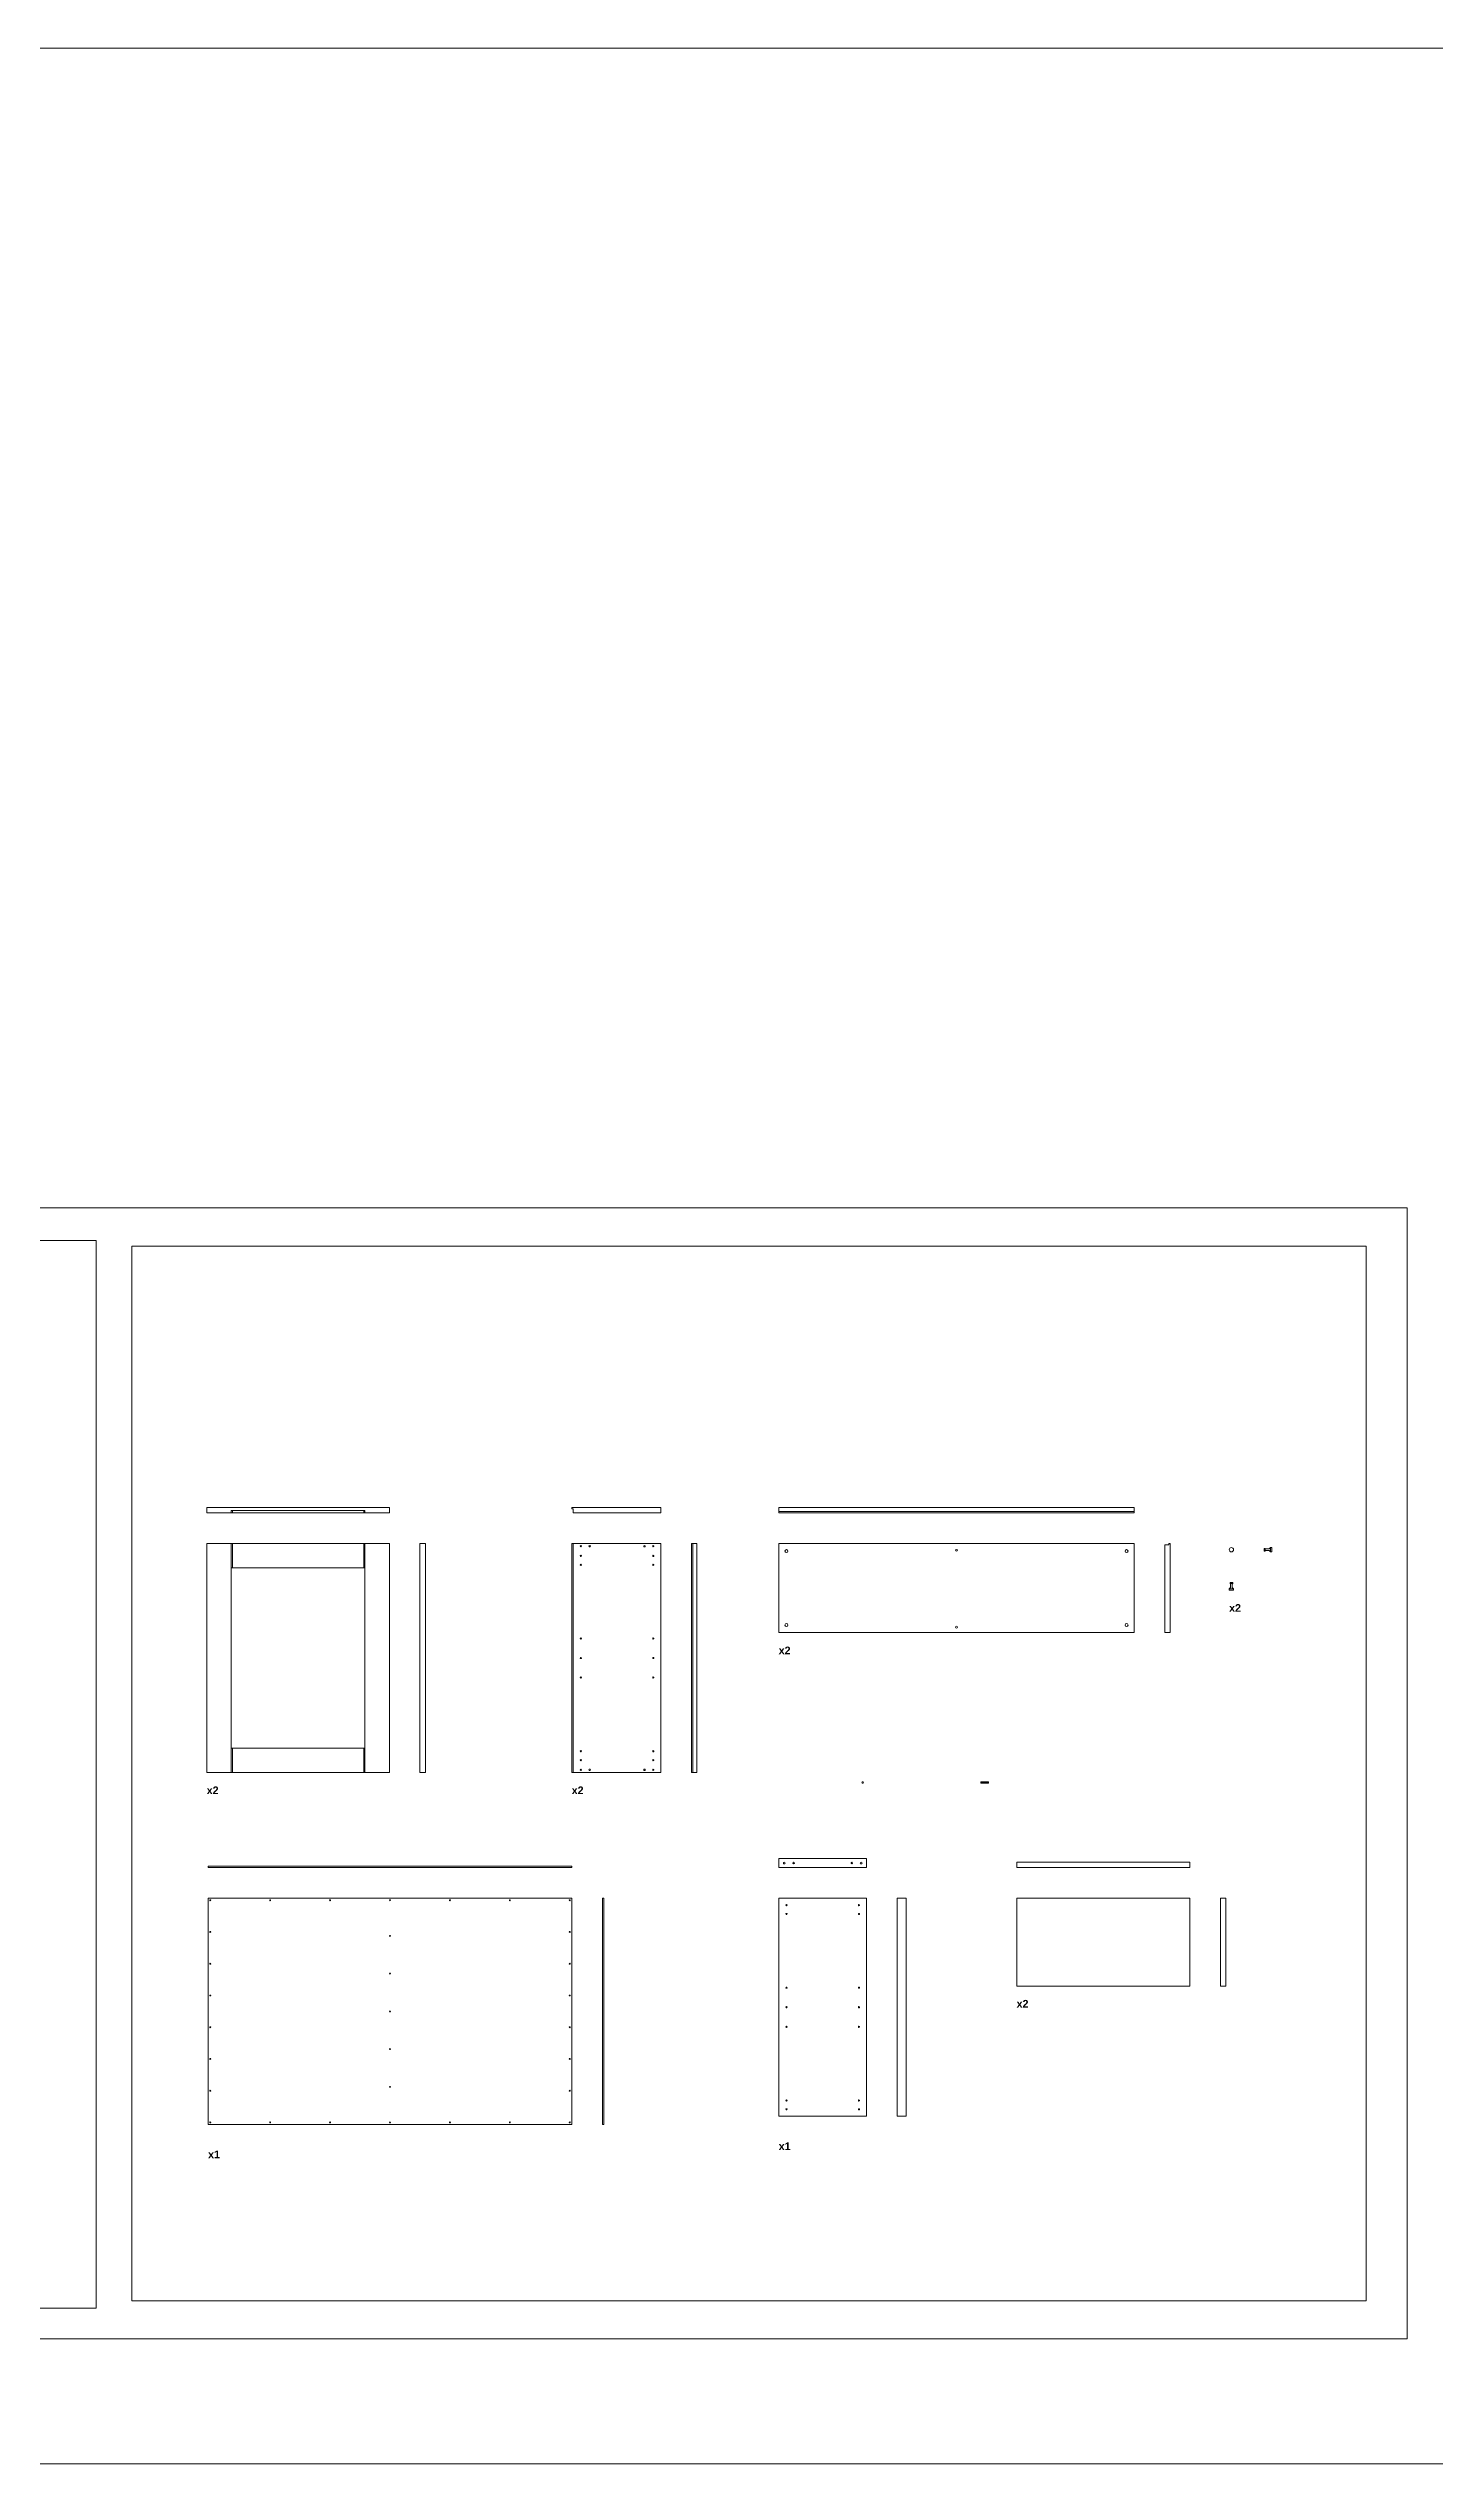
# Model space of a CAD drawing. Header units: centimetres. Extents: x -9.9 to 12.1, y -14.8 to 2.1.
# Drawn here: x 0.37 to 4.91, y -5.85 to 2.06 of the extents above; entities that cross this region are included whole.
import ezdxf

# ---------------------------------------------------------------- set-up
doc = ezdxf.new("R2010")
doc.units = ezdxf.units.CM
doc.header["$MEASUREMENT"] = 0
for name, color, linetype, lineweight in [('0_Num_Penna__5', 5, 'Continuous', 18), ('0_Num_Penna__7', 7, 'Continuous', 18), ('A-FURN_Num_Penna__251_Num_Penna__251_Num_Penna__2_Num_Penna__251_Num_Penna__251_Num_Penna__251_Num_Penna__251_Num_Penna__251_Num_Penna__251_Num_Penna__251_Num_Penna__251_Num_Penna__3_Num_Penna__3_Num_Penna__3_Num_Penna__3', 3, 'Continuous', 18), ('A-FURN_Num_Penna__252_Num_Penna__252_Num_Penna__3_Num_Penna__252_Num_Penna__252_Num_Penna__252_Num_Penna__252_Num_Penna__252_Num_Penna__252_Num_Penna__252_Num_Penna__252_Num_Penna__252_Num_Penna__252_Num_Penna__252_Num_Penna__240', 240, 'Continuous', 18), ('A-FURN_Num_Penna__252_Num_Penna__252_Num_Penna__3_Num_Penna__252_Num_Penna__252_Num_Penna__252_Num_Penna__252_Num_Penna__252_Num_Penna__252_Num_Penna__252_Num_Penna__252_Num_Penna__252_Num_Penna__252_Num_Penna__252_Num_Penna__5', 5, 'Continuous', 18), ('A-FURN_Num_Penna__252_Num_Penna__252_Num_Penna__3_Num_Penna__252_Num_Penna__252_Num_Penna__252_Num_Penna__252_Num_Penna__252_Num_Penna__252_Num_Penna__252_Num_Penna__252_Num_Penna__252_Num_Penna__3_Num_Penna__3_Num_Penna__3', 3, 'Continuous', 18), ('A-FURN_Num_Penna__252_Num_Penna__252_Num_Penna__3_Num_Penna__252_Num_Penna__252_Num_Penna__252_Num_Penna__252_Num_Penna__252_Num_Penna__252_Num_Penna__252_Num_Penna__252_Num_Penna__252_Num_Penna__6_Num_Penna__6_Num_Penna__6', 6, 'Continuous', 18), ('A-FURN_Num_Penna__252_Num_Penna__252_Num_Penna__3_Num_Penna__252_Num_Penna__252_Num_Penna__252_Num_Penna__252_Num_Penna__252_Num_Penna__252_Num_Penna__252_Num_Penna__6_Num_Penna__6_Num_Penna__6_Num_Penna__6_Num_Penna__6', 6, 'Continuous', 18), ('A-FURN_Num_Penna__252_Num_Penna__252_Num_Penna__3_Num_Penna__252_Num_Penna__252_Num_Penna__252_Num_Penna__252_Num_Penna__252_Num_Penna__252_Num_Penna__252_Num_Penna__82_Num_Penna__82_Num_Penna__82_Num_Penna__82_Num_Penna__82', 82, 'Continuous', 18), ('A-FURN_Num_Penna__252_Num_Penna__252_Num_Penna__3_Num_Penna__252_Num_Penna__252_Num_Penna__252_Num_Penna__252_Num_Penna__252_Num_Penna__252_Num_Penna__5_Num_Penna__5_Num_Penna__5_Num_Penna__5_Num_Penna__5_Num_Penna__5', 5, 'Continuous', 18), ('A-SECT-PATT_Num_Penna__6_Num_Penna__6_Num_Penna__6_Num_Penna__6_Num_Penna__6_Num_Penna__6_Num_Penna__6_Num_Penna__6_Num_Penna__6_Num_Penna__5_Num_Penna__5_Num_Penna__5_Num_Penna__5_Num_Penna__5', 5, 'Continuous', 18), ('A-SECT-PATT_Num_Penna__6_Num_Penna__6_Num_Penna__6_Num_Penna__6_Num_Penna__6_Num_Penna__6_Num_Penna__6_Num_Penna__6_Num_Penna__6_Num_Penna__6_Num_Penna__6_Num_Penna__6_Num_Penna__6_Num_Penna__6', 6, 'Continuous', 18), ('filatura_Num_Penna__8', 8, 'Continuous', 18), ('PDF10_Solid Fills_Num_Penna__5_Num_Penna__5_Num_Penna__5_Num_Penna__5_Num_Penna__5_Num_Penna__5_Num_Penna__5_Num_Penna__5', 5, 'Continuous', 18), ('PDF16_Geometry_Num_Penna__5_Num_Penna__5_Num_Penna__5_Num_Penna__5_Num_Penna__5_Num_Penna__5_Num_Penna__5_Num_Penna__5_Num_Penna__5_Num_Penna__5_Num_Penna__5_Num_Penna__5_Num_Penna__5_Num_Penna__5', 5, 'Continuous', 18), ('PDF16_Geometry_Num_Penna__6_Num_Penna__6_Num_Penna__6_Num_Penna__3_Num_Penna__3_Num_Penna__3_Num_Penna__3_Num_Penna__3_Num_Penna__9_Num_Penna__9_Num_Penna__9_Num_Penna__6_Num_Penna__6_Num_Penna__6', 6, 'Continuous', 18), ('PDF16_Geometry_Num_Penna__6_Num_Penna__6_Num_Penna__6_Num_Penna__6_Num_Penna__6_Num_Penna__6_Num_Penna__6_Num_Penna__6_Num_Penna__6_Num_Penna__6_Num_Penna__6_Num_Penna__6_Num_Penna__6_Num_Penna__6', 6, 'Continuous', 18), ('PDF22_Geometry_Num_Penna__1_Num_Penna__255_Num_Penna__5_Num_Penna__5_Num_Penna__5', 5, 'Continuous', 18), ('PDF22_Geometry_Num_Penna__1_Num_Penna__255_Num_Penna__6_Num_Penna__6_Num_Penna__6', 6, 'Continuous', 18), ('PDF22_Geometry_Num_Penna__7_Num_Penna__7_Num_Penna__6_Num_Penna__6_Num_Penna__6', 6, 'Continuous', 18), ('PDF_Geometry_Num_Penna__7_Num_Penna__7_Num_Penna__3_Num_Penna__3_Num_Penna__3_Num_Penna__3_Num_Penna__3_Num_Penna__3_Num_Penna__6_Num_Penna__6_Num_Penna__6_Num_Penna__6_Num_Penna__6_Num_Penna__6', 6, 'Continuous', 18), ('PDF_Geometry_Num_Penna__7_Num_Penna__7_Num_Penna__3_Num_Penna__6_Num_Penna__6_Num_Penna__6_Num_Penna__6_Num_Penna__6_Num_Penna__6_Num_Penna__6_Num_Penna__6_Num_Penna__6_Num_Penna__6_Num_Penna__6', 6, 'Continuous', 18)]:
    doc.layers.add(name, color=color, linetype=linetype, lineweight=lineweight)
doc.styles.add('GENERATED_STYLE_2', font='Arial Bold.ttf')

msp = doc.modelspace()

# ---------------------------------------------------------------- linework, layer by layer
at = {"layer": '0_Num_Penna__5', "color": 5, "linetype": 'Continuous', "lineweight": 18}
for centre in [(3.0379, -3.6204), (2.8119, -3.8841), (3.0024, -3.8841)]:
    msp.add_circle(centre, 0.0025, dxfattribs=at)
at = {"layer": '0_Num_Penna__7', "color": 7, "linetype": 'Continuous', "lineweight": 18}
for p, q in [((3.425, -3.6189), (3.426, -3.6179)), ((3.425, -3.6189), (3.425, -3.6219)), ((3.426, -3.6229), (3.425, -3.6219)), ((3.435, -3.6179), (3.426, -3.6179)), ((3.426, -3.6229), (3.449, -3.6229)), ((3.435, -3.6179), (3.449, -3.6179)), ((3.449, -3.6179), (3.45, -3.6189)), ((3.449, -3.6229), (3.45, -3.6219)), ((3.45, -3.6219), (3.45, -3.6189))]:
    msp.add_line(p, q, dxfattribs=at)
at = {"layer": 'A-FURN_Num_Penna__251_Num_Penna__251_Num_Penna__2_Num_Penna__251_Num_Penna__251_Num_Penna__251_Num_Penna__251_Num_Penna__251_Num_Penna__251_Num_Penna__251_Num_Penna__251_Num_Penna__3_Num_Penna__3_Num_Penna__3_Num_Penna__3', "color": 3, "linetype": 'Continuous', "lineweight": 18}
for p, q in [((0.9699, -2.7378), (0.9739, -2.7378)), ((1.4039, -2.7378), (1.4079, -2.7378))]:
    msp.add_line(p, q, dxfattribs=at)
at = {"layer": 'A-FURN_Num_Penna__252_Num_Penna__252_Num_Penna__3_Num_Penna__252_Num_Penna__252_Num_Penna__252_Num_Penna__252_Num_Penna__252_Num_Penna__252_Num_Penna__252_Num_Penna__252_Num_Penna__252_Num_Penna__252_Num_Penna__252_Num_Penna__240', "color": 240, "linetype": 'Continuous', "lineweight": 18}
for p, q in [((-2.2382, -1.7393), (4.8218, -1.7393)), ((4.8218, -1.7393), (4.8218, -5.4417)), ((4.8218, -5.4417), (-2.2382, -5.4417))]:
    msp.add_line(p, q, dxfattribs=at)
at = {"layer": 'A-FURN_Num_Penna__252_Num_Penna__252_Num_Penna__3_Num_Penna__252_Num_Penna__252_Num_Penna__252_Num_Penna__252_Num_Penna__252_Num_Penna__252_Num_Penna__252_Num_Penna__252_Num_Penna__252_Num_Penna__252_Num_Penna__252_Num_Penna__5', "color": 5, "linetype": 'Continuous', "lineweight": 18}
for centre in [(2.1439, -2.8468), (2.3234, -2.8468), (2.1439, -3.5788), (2.3234, -3.5788)]:
    msp.add_circle(centre, 0.0025, dxfattribs=at)
at = {"layer": 'A-FURN_Num_Penna__252_Num_Penna__252_Num_Penna__3_Num_Penna__252_Num_Penna__252_Num_Penna__252_Num_Penna__252_Num_Penna__252_Num_Penna__252_Num_Penna__252_Num_Penna__252_Num_Penna__252_Num_Penna__3_Num_Penna__3_Num_Penna__3', "color": 3, "linetype": 'Continuous', "lineweight": 18}
for p, q in [((-2.1261, -1.8463), (0.5276, -1.8463)), ((0.5276, -1.8463), (0.5276, -5.3416)), ((0.6445, -1.8645), (4.6875, -1.8645)), ((0.6445, -5.3168), (0.6445, -1.8645)), ((4.6875, -1.8645), (4.6875, -5.3168)), ((0.5276, -5.3416), (-2.1261, -5.3416)), ((4.6875, -5.3168), (0.6445, -5.3168))]:
    msp.add_line(p, q, dxfattribs=at)
at = {"layer": 'A-FURN_Num_Penna__252_Num_Penna__252_Num_Penna__3_Num_Penna__252_Num_Penna__252_Num_Penna__252_Num_Penna__252_Num_Penna__252_Num_Penna__252_Num_Penna__252_Num_Penna__252_Num_Penna__252_Num_Penna__6_Num_Penna__6_Num_Penna__6', "color": 6, "linetype": 'Continuous', "lineweight": 18}
for p, q in [((2.7634, -3.8991), (2.7634, -3.8691)), ((2.7634, -3.8691), (3.0509, -3.8691)), ((3.0509, -3.8691), (3.0509, -3.8991)), ((3.0509, -3.8991), (2.7634, -3.8991)), ((2.7634, -3.9991), (3.0509, -3.9991)), ((2.7634, -4.7131), (2.7634, -3.9991)), ((3.0509, -3.9991), (3.0509, -4.7131)), ((4.2096, -3.9991), (4.2276, -3.9991)), ((4.2096, -4.2866), (4.2276, -4.2866)), ((3.0509, -4.7131), (2.7634, -4.7131))]:
    msp.add_line(p, q, dxfattribs=at)
at = {"layer": 'A-FURN_Num_Penna__252_Num_Penna__252_Num_Penna__3_Num_Penna__252_Num_Penna__252_Num_Penna__252_Num_Penna__252_Num_Penna__252_Num_Penna__252_Num_Penna__252_Num_Penna__6_Num_Penna__6_Num_Penna__6_Num_Penna__6_Num_Penna__6', "color": 6, "linetype": 'Continuous', "lineweight": 18}
for p, q in [((4.1096, -3.8811), (3.5426, -3.8811)), ((4.1096, -3.8991), (3.5426, -3.8991)), ((4.1096, -3.9991), (3.5426, -3.9991)), ((4.2096, -3.9991), (4.2096, -4.2866)), ((4.2276, -3.9991), (4.2276, -4.2866)), ((4.1096, -4.2866), (3.5426, -4.2866))]:
    msp.add_line(p, q, dxfattribs=at)
at = {"layer": 'A-FURN_Num_Penna__252_Num_Penna__252_Num_Penna__3_Num_Penna__252_Num_Penna__252_Num_Penna__252_Num_Penna__252_Num_Penna__252_Num_Penna__252_Num_Penna__252_Num_Penna__82_Num_Penna__82_Num_Penna__82_Num_Penna__82_Num_Penna__82', "color": 82, "linetype": 'Continuous', "lineweight": 18}
for p, q in [((-2.303, 2.057), (9.3636, 2.057)), ((9.3636, -5.8504), (-2.303, -5.8504))]:
    msp.add_line(p, q, dxfattribs=at)
at = {"layer": 'A-FURN_Num_Penna__252_Num_Penna__252_Num_Penna__3_Num_Penna__252_Num_Penna__252_Num_Penna__252_Num_Penna__252_Num_Penna__252_Num_Penna__252_Num_Penna__5_Num_Penna__5_Num_Penna__5_Num_Penna__5_Num_Penna__5_Num_Penna__5', "color": 5, "linetype": 'Continuous', "lineweight": 18}
for centre in [(0.9012, -4.0058), (1.0974, -4.0058), (1.2937, -4.0058), (1.4899, -4.0058), (1.6862, -4.0058), (1.8824, -4.0058), (2.0787, -4.0058), (0.9012, -4.1097), (2.0787, -4.1097), (1.4899, -4.1226), (0.9012, -4.2137), (1.4899, -4.2461), (2.0787, -4.2137), (0.9012, -4.3176), (2.0787, -4.3176), (0.9012, -4.4215), (1.4899, -4.3696), (2.0787, -4.4215), (1.4899, -4.4931), (0.9012, -4.5254), (2.0787, -4.5254), (0.9012, -4.6294), (1.4899, -4.6166), (2.0787, -4.6294), (0.9012, -4.7333), (1.0974, -4.7333), (1.2937, -4.7333), (1.4899, -4.7333), (1.6862, -4.7333), (1.8824, -4.7333), (2.0787, -4.7333)]:
    msp.add_circle(centre, 0.0015, dxfattribs=at)
at = {"layer": 'A-SECT-PATT_Num_Penna__6_Num_Penna__6_Num_Penna__6_Num_Penna__6_Num_Penna__6_Num_Penna__6_Num_Penna__6_Num_Penna__6_Num_Penna__6_Num_Penna__5_Num_Penna__5_Num_Penna__5_Num_Penna__5_Num_Penna__5', "color": 5, "linetype": 'Continuous', "lineweight": 18}
msp.add_circle((4.2458, -2.8583), 0.007, dxfattribs=at)
at = {"layer": 'A-SECT-PATT_Num_Penna__6_Num_Penna__6_Num_Penna__6_Num_Penna__6_Num_Penna__6_Num_Penna__6_Num_Penna__6_Num_Penna__6_Num_Penna__6_Num_Penna__6_Num_Penna__6_Num_Penna__6_Num_Penna__6_Num_Penna__6', "color": 6, "linetype": 'Continuous', "lineweight": 18}
for p, q in [((0.9699, -2.7298), (0.9699, -2.7378)), ((0.9739, -2.7298), (0.9739, -2.7378)), ((1.4039, -2.7298), (1.4039, -2.7378)), ((1.4079, -2.7298), (1.4079, -2.7378)), ((0.9699, -2.8378), (0.9699, -3.5878)), ((0.9739, -2.8378), (0.9739, -2.9178)), ((1.4039, -2.8378), (1.4039, -2.9178)), ((1.4079, -2.8378), (1.4079, -3.5878)), ((1.4879, -2.8378), (1.4879, -3.5878)), ((2.0899, -2.8378), (2.0899, -3.5878)), ((0.9699, -2.9178), (1.4079, -2.9178)), ((0.9699, -3.5078), (1.4079, -3.5078)), ((0.9739, -3.5078), (0.9739, -3.5878)), ((1.4039, -3.5078), (1.4039, -3.5878))]:
    msp.add_line(p, q, dxfattribs=at)
at = {"layer": 'filatura_Num_Penna__8', "color": 8, "linetype": 'Continuous', "lineweight": 18}
for p, q in [((3.425, -3.6189), (3.45, -3.6189)), ((3.425, -3.6219), (3.45, -3.6219)), ((3.426, -3.6229), (3.426, -3.6179)), ((3.449, -3.6179), (3.449, -3.6229))]:
    msp.add_line(p, q, dxfattribs=at)
at = {"layer": 'PDF10_Solid Fills_Num_Penna__5_Num_Penna__5_Num_Penna__5_Num_Penna__5_Num_Penna__5_Num_Penna__5_Num_Penna__5_Num_Penna__5', "color": 5, "linetype": 'Continuous', "lineweight": 18}
for centre, radius in [((2.7884, -2.8628), 0.005), ((3.3454, -2.8603), 0.003), ((3.9024, -2.8628), 0.005), ((2.7884, -3.1048), 0.005), ((3.3454, -3.1118), 0.003), ((3.9024, -3.1048), 0.005), ((2.7814, -3.8841), 0.003), ((3.0329, -3.8841), 0.003)]:
    msp.add_circle(centre, radius, dxfattribs=at)
at = {"layer": 'PDF16_Geometry_Num_Penna__5_Num_Penna__5_Num_Penna__5_Num_Penna__5_Num_Penna__5_Num_Penna__5_Num_Penna__5_Num_Penna__5_Num_Penna__5_Num_Penna__5_Num_Penna__5_Num_Penna__5_Num_Penna__5_Num_Penna__5', "color": 5, "linetype": 'Continuous', "lineweight": 18}
for p, q in [((4.3564, -2.8539), (4.3528, -2.8539)), ((4.3528, -2.8539), (4.3528, -2.8628)), ((4.3564, -2.8628), (4.3528, -2.8628)), ((4.3564, -2.8539), (4.3564, -2.8628)), ((4.3695, -2.8553), (4.3579, -2.8553)), ((4.3695, -2.8613), (4.3579, -2.8613)), ((4.3738, -2.8513), (4.3695, -2.8553)), ((4.3738, -2.8653), (4.3695, -2.8613)), ((4.3778, -2.8513), (4.3738, -2.8513)), ((4.3738, -2.8513), (4.3738, -2.8653)), ((4.3778, -2.8653), (4.3738, -2.8653)), ((4.3778, -2.8513), (4.3778, -2.8653)), ((4.2388, -2.9864), (4.2428, -2.9821)), ((4.2528, -2.9864), (4.2388, -2.9864)), ((4.2388, -2.9903), (4.2388, -2.9864)), ((4.2528, -2.9903), (4.2388, -2.9903)), ((4.2502, -2.9653), (4.2413, -2.9653)), ((4.2413, -2.969), (4.2413, -2.9653)), ((4.2502, -2.969), (4.2413, -2.969)), ((4.2428, -2.9821), (4.2428, -2.9705)), ((4.2487, -2.9821), (4.2487, -2.9705)), ((4.2528, -2.9864), (4.2487, -2.9821)), ((4.2502, -2.969), (4.2502, -2.9653)), ((4.2528, -2.9903), (4.2528, -2.9864))]:
    msp.add_line(p, q, dxfattribs=at)
for centre, start, end in [((4.3579, -2.8539), 180, 270), ((4.3579, -2.8628), 90, 180), ((4.2413, -2.9705), 0, 90), ((4.2502, -2.9705), 90, 180)]:
    msp.add_arc(centre, 0.00148, start, end, dxfattribs=at)
at = {"layer": 'PDF16_Geometry_Num_Penna__6_Num_Penna__6_Num_Penna__6_Num_Penna__3_Num_Penna__3_Num_Penna__3_Num_Penna__3_Num_Penna__3_Num_Penna__9_Num_Penna__9_Num_Penna__9_Num_Penna__6_Num_Penna__6_Num_Penna__6', "color": 6, "linetype": 'Continuous', "lineweight": 18}
for p, q in [((3.1509, -3.9991), (3.1809, -3.9991)), ((3.1509, -4.7131), (3.1809, -4.7131))]:
    msp.add_line(p, q, dxfattribs=at)
at = {"layer": 'PDF16_Geometry_Num_Penna__6_Num_Penna__6_Num_Penna__6_Num_Penna__6_Num_Penna__6_Num_Penna__6_Num_Penna__6_Num_Penna__6_Num_Penna__6_Num_Penna__6_Num_Penna__6_Num_Penna__6_Num_Penna__6_Num_Penna__6', "color": 6, "linetype": 'Continuous', "lineweight": 18}
for p, q in [((0.8899, -2.7198), (0.8899, -2.7378)), ((0.8899, -2.7198), (1.4879, -2.7198)), ((0.8899, -2.7378), (0.9699, -2.7378)), ((0.9699, -2.7298), (1.4079, -2.7298)), ((0.9739, -2.7378), (1.4039, -2.7378)), ((1.4079, -2.7378), (1.4879, -2.7378)), ((1.4879, -2.7378), (1.4879, -2.7198)), ((2.0854, -2.7198), (2.3774, -2.7198)), ((2.0854, -2.7243), (2.0854, -2.7198)), ((2.0854, -2.7243), (2.0899, -2.7243)), ((2.0899, -2.7243), (2.0899, -2.7378)), ((2.0899, -2.7378), (2.3774, -2.7378)), ((2.3774, -2.7378), (2.3774, -2.7198)), ((2.7634, -2.7333), (3.9274, -2.7333)), ((0.8899, -2.8378), (1.4879, -2.8378)), ((0.8899, -2.8378), (0.8899, -3.5878)), ((1.5879, -2.8378), (1.5879, -3.5878)), ((1.5879, -2.8378), (1.6059, -2.8378)), ((1.6059, -2.8378), (1.6059, -3.5878)), ((2.0854, -3.5878), (2.0854, -2.8378)), ((2.0854, -2.8378), (2.3774, -2.8378)), ((2.3774, -2.8378), (2.3774, -3.5878)), ((2.4954, -2.8378), (2.4774, -2.8378)), ((2.4774, -3.5878), (2.4774, -2.8378)), ((2.4819, -3.5878), (2.4819, -2.8378)), ((2.4954, -3.5878), (2.4954, -2.8378)), ((2.7634, -2.8378), (2.7634, -3.1298)), ((2.7634, -2.8378), (3.9274, -2.8378)), ((3.9274, -2.8378), (3.9274, -3.1298)), ((4.0409, -2.8423), (4.0274, -2.8423)), ((4.0274, -2.8423), (4.0274, -3.1298)), ((4.0409, -2.8378), (4.0409, -2.8423)), ((4.0409, -2.8378), (4.0454, -2.8378)), ((4.0454, -2.8378), (4.0454, -3.1298)), ((2.7634, -3.1298), (3.9274, -3.1298)), ((4.0274, -3.1298), (4.0454, -3.1298)), ((0.8899, -3.5878), (1.4879, -3.5878)), ((1.5879, -3.5878), (1.6059, -3.5878)), ((2.0854, -3.5878), (2.3774, -3.5878)), ((2.4774, -3.5878), (2.4954, -3.5878)), ((0.8944, -3.8946), (0.8944, -3.8991)), ((0.8944, -3.8946), (2.0854, -3.8946)), ((0.8944, -3.8991), (2.0854, -3.8991)), ((3.5426, -3.8811), (3.5426, -3.8991)), ((4.1096, -3.8811), (4.1096, -3.8991)), ((0.8944, -3.9991), (0.9079, -3.9991)), ((0.8944, -3.9991), (0.8944, -4.7401)), ((0.9079, -3.9991), (2.0719, -3.9991)), ((2.0719, -3.9991), (2.0854, -3.9991)), ((2.0854, -3.9991), (2.0854, -4.7401)), ((2.1854, -3.9991), (2.1899, -3.9991)), ((2.1854, -3.9991), (2.1854, -4.7401)), ((2.1899, -3.9991), (2.1899, -4.7401)), ((3.5426, -3.9991), (3.5426, -4.2866)), ((4.1096, -3.9991), (4.1096, -4.2866)), ((0.8944, -4.7401), (0.9079, -4.7401)), ((0.9079, -4.7401), (2.0719, -4.7401)), ((2.0719, -4.7401), (2.0854, -4.7401)), ((2.1854, -4.7401), (2.1899, -4.7401))]:
    msp.add_line(p, q, dxfattribs=at)
at = {"layer": 'PDF22_Geometry_Num_Penna__1_Num_Penna__255_Num_Penna__5_Num_Penna__5_Num_Penna__5', "color": 5, "linetype": 'Continuous', "lineweight": 18}
for centre in [(2.1149, -2.8468), (2.3524, -2.8468), (2.1149, -2.8786), (2.1149, -2.9076), (2.3524, -2.8786), (2.3524, -2.9076), (2.1149, -3.1488), (2.3524, -3.1488), (2.1149, -3.2128), (2.3524, -3.2128), (2.1149, -3.2768), (2.3524, -3.2768), (2.1149, -3.5181), (2.1149, -3.5471), (2.3524, -3.5181), (2.3524, -3.5471), (2.1149, -3.5788), (2.3524, -3.5788), (2.7884, -4.0218), (3.0259, -4.0218), (2.7884, -4.0508), (3.0259, -4.0508), (2.7884, -4.2921), (3.0259, -4.2921), (2.7884, -4.3561), (2.7884, -4.4201), (3.0259, -4.3561), (3.0259, -4.4201), (2.7884, -4.6613), (3.0259, -4.6613), (2.7884, -4.6903), (3.0259, -4.6903)]:
    msp.add_circle(centre, 0.002, dxfattribs=at)
at = {"layer": 'PDF22_Geometry_Num_Penna__1_Num_Penna__255_Num_Penna__6_Num_Penna__6_Num_Penna__6', "color": 6, "linetype": 'Continuous', "lineweight": 18}
for p, q in [((2.7634, -2.7198), (2.7634, -2.7378)), ((3.9274, -2.7198), (2.7634, -2.7198)), ((2.7634, -2.7378), (3.9274, -2.7378)), ((3.9274, -2.7378), (3.9274, -2.7198))]:
    msp.add_line(p, q, dxfattribs=at)
at = {"layer": 'PDF_Geometry_Num_Penna__7_Num_Penna__7_Num_Penna__3_Num_Penna__3_Num_Penna__3_Num_Penna__3_Num_Penna__3_Num_Penna__3_Num_Penna__6_Num_Penna__6_Num_Penna__6_Num_Penna__6_Num_Penna__6_Num_Penna__6', "color": 6, "linetype": 'Continuous', "lineweight": 18}
for p, q in [((3.1509, -3.9991), (3.1509, -4.7131)), ((3.1809, -3.9991), (3.1809, -4.7131))]:
    msp.add_line(p, q, dxfattribs=at)
at = {"layer": 'PDF_Geometry_Num_Penna__7_Num_Penna__7_Num_Penna__3_Num_Penna__6_Num_Penna__6_Num_Penna__6_Num_Penna__6_Num_Penna__6_Num_Penna__6_Num_Penna__6_Num_Penna__6_Num_Penna__6_Num_Penna__6_Num_Penna__6', "color": 6, "linetype": 'Continuous', "lineweight": 18}
msp.add_line((2.0854, -3.8946), (2.0854, -3.8991), dxfattribs=at)

# ---------------------------------------------------------------- texts
at = {"layer": 'PDF22_Geometry_Num_Penna__7_Num_Penna__7_Num_Penna__6_Num_Penna__6_Num_Penna__6', "color": 6, "linetype": 'Continuous', "lineweight": 18, "char_height": 0.025, "attachment_point": 2, "style": 'GENERATED_STYLE_2'}
for s, insert in [('\\A1;x2', (4.2578, -3.0364)), ('\\A1;x2', (2.7825, -3.1754)), ('\\A1;x2', (0.909, -3.6334)), ('\\A1;x2', (2.1045, -3.6334)), ('\\A1;x2', (3.5617, -4.3322)), ('\\A1;x1', (2.7825, -4.7985)), ('\\A1;x1', (0.9135, -4.8255))]:
    msp.add_mtext(s, dxfattribs=dict(at, insert=insert))

doc.saveas('drawing.dxf')
